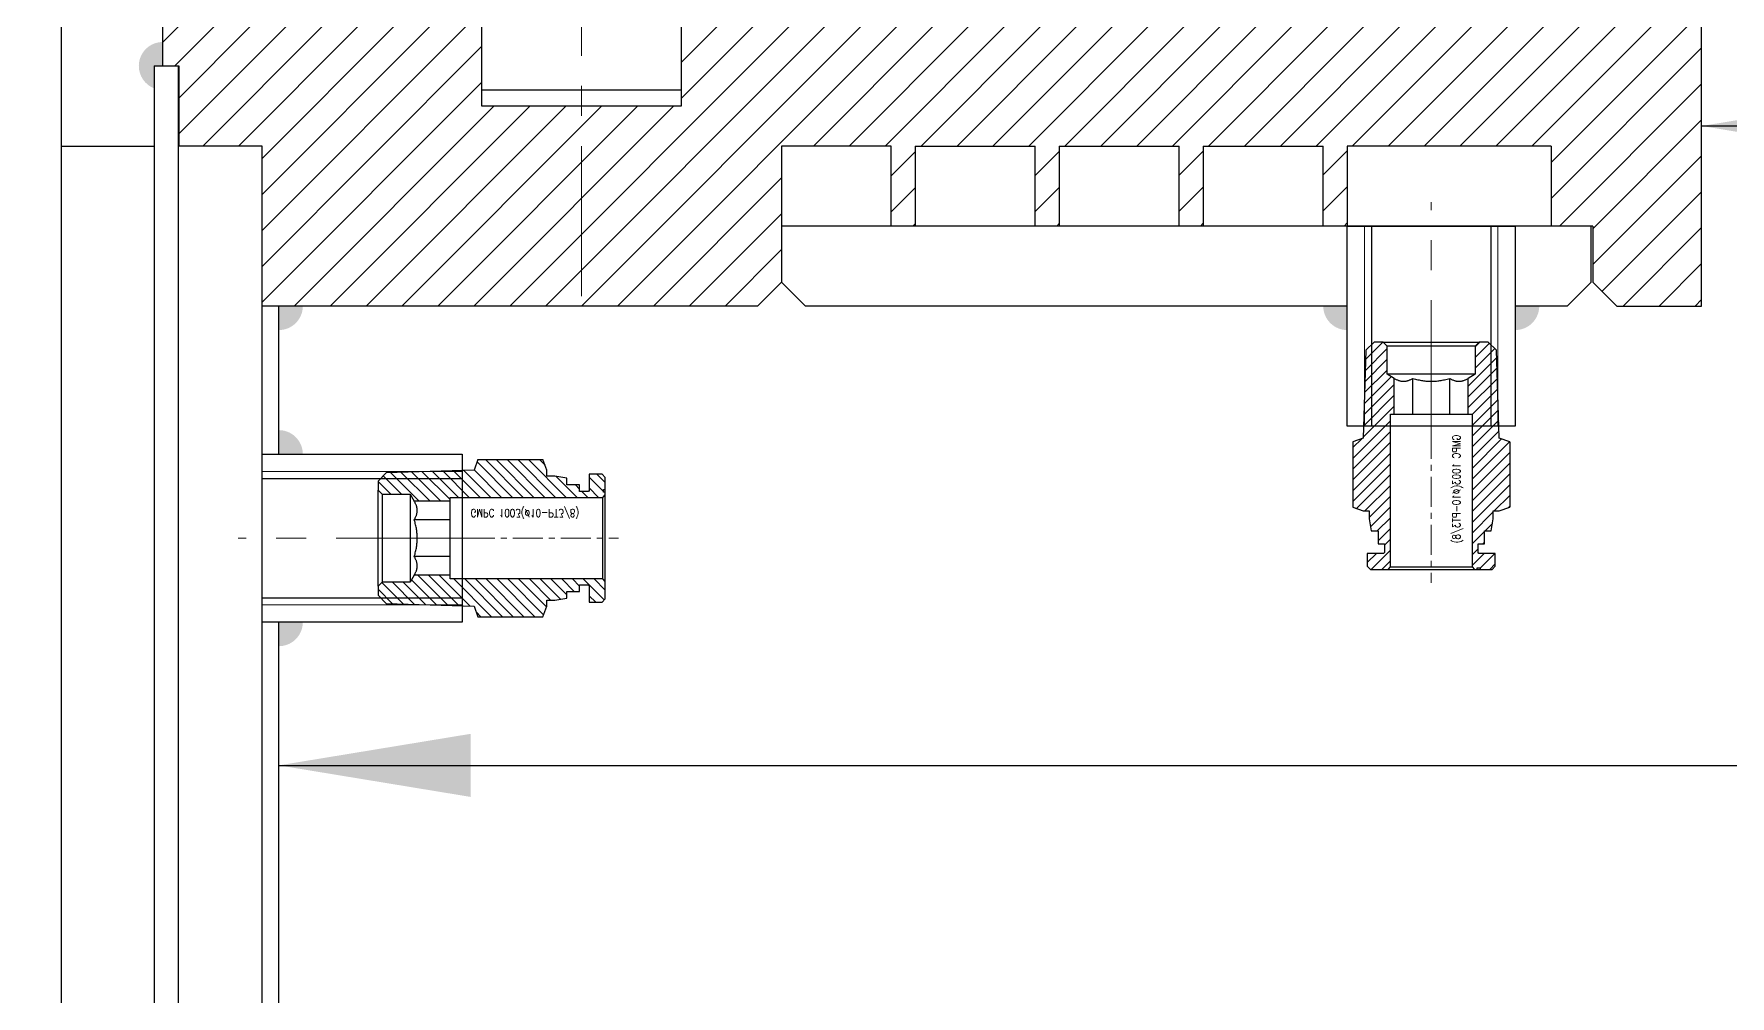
# Model space of a CAD drawing. Header units: millimetres. Extents: x 334 to 3694, y 0 to 2376.
# Drawn here: x 1288.5 to 1500.5, y 963.7 to 1083.9 of the extents above; entities that cross this region are included whole.
import ezdxf

# ---------------------------------------------------------------- set-up
doc = ezdxf.new("R2010")
doc.units = ezdxf.units.MM
doc.header["$LTSCALE"] = 3
doc.linetypes.add('CENTER', pattern=[2, 1.25, -0.25, 0.25, -0.25])
doc.linetypes.add('DASHED', pattern=[0.75, 0.5, -0.25])
for name, color, linetype, lineweight in [('1_외형선', 7, 'Continuous', 25), ('2_숨은선', 2, 'DASHED', 20), ('3_중심선', 1, 'CENTER', 18), ('6_가는선', 3, 'Continuous', 18)]:
    doc.layers.add(name, color=color, linetype=linetype, lineweight=lineweight)
doc.styles.add('축척01', font='romans.shx', dxfattribs={"width": 0.8, "height": 3, "bigfont": 'whgtxt.shx'})
doc.styles.add('축척08', font='romans.shx', dxfattribs={"width": 0.8, "height": 24, "bigfont": 'whgtxt.shx'})
doc.dimstyles.new('축척08', dxfattribs={"dimscale": 8, "dimtxt": 24, "dimasz": 3, "dimexe": 1, "dimexo": 1, "dimgap": 1, "dimtad": 3, "dimdec": 4, "dimzin": 9, "dimdsep": 46, "dimtxsty": '축척08', "dimcen": 0, "dimclrd": 3, "dimclre": 3, "dimclrt": 256, "dimadec": 4, "dimazin": 2, "dimtm": 1e-09, "dimtfac": 0.6, "dimtdec": 4, "dimtmove": 0, "dimatfit": 0, "dimfxl": 1.5, "dimtolj": 1, "dimlwd": -1, "dimlwe": -1, "dimarcsym": 0})
pattern_1 = [(315, (11.6, 2e-13), (0.67352, 0.67352), [])]

# ---------------------------------------------------------------- blocks, each defined once
blk = doc.blocks.new('A$Cec6ff444')
at = {"ltscale": 5}
for p, q in [((-7.45, 0), (-7.45, -25)), ((7.45, 0), (7.45, -25))]:
    blk.add_line(p, q, dxfattribs=at)
blk.add_lwpolyline([(-10.5, -25), (10.5, -25), (10.5, 0), (-10.5, 0)], close=True, dxfattribs=at)
at = {"layer": '3_중심선', "ltscale": 5}
blk.add_line((0, -28), (0, 3), dxfattribs=at)
at = {"layer": '6_가는선', "ltscale": 5}
for p, q in [((-8.33, 0), (-8.33, -25)), ((8.33, 0), (8.33, -25))]:
    blk.add_line(p, q, dxfattribs=at)
blk = doc.blocks.new('A$C53963148')
at = {"layer": '6_가는선', "extrusion": (0, 0, -1)}
h = blk.add_hatch(dxfattribs=at)
h.set_pattern_fill('ANSI31', color=256, scale=0.3, angle=-90, style=0)
h.set_pattern_definition(pattern_1)
h.paths.add_polyline_path([(20.62, 9.81), (21.1, 8.5), (21.1, 7.75), (22.1, 7.75), (23.6, 7.5), (23.6, 6.65), (25.2, 6.65), (25.2, 5.85), (26.3, 5.85), (26.4, 5.95), (26.4, 8), (28, 8), (28.4, 7.6), (28.4, 6.1), (28.2, 6.1), (28.2, 5.73), (28.4, 5.73), (28.4, 5.4), (28.1, 5.1), (9, 5.1), (9, 4.62), (4.53, 4.62), (4, 5.5), (0.5, 5.5), (0, 6), (0, 7.13), (1, 8.16), (12, 8.5), (12.48, 9.81)], flags=0)
h = blk.add_hatch(dxfattribs=at)
h.set_pattern_fill('ANSI31', color=256, scale=0.3, angle=-90, style=0)
h.set_pattern_definition(pattern_1)
h.paths.add_polyline_path([(12.48, -9.81), (12, -8.5), (1, -8.16), (0, -7.13), (0, -6), (0.5, -5.5), (4, -5.5), (4.53, -4.62), (9, -4.62), (9, -5.1), (28.1, -5.1), (28.4, -5.4), (28.4, -7.6), (28, -8), (26.4, -8), (26.4, -5.95), (26.3, -5.85), (25.2, -5.85), (25.2, -6.65), (23.6, -6.65), (23.6, -7.5), (22.1, -7.75), (21.1, -7.75), (21.1, -8.5), (20.62, -9.81)], flags=0)
at = {"layer": '1_외형선'}
for p, q in [((-21.1, 8.5), (-20.62, 9.81)), ((-21.1, 7.75), (-21.1, 8.5)), ((-12.48, 9.81), (-20.62, 9.81)), ((-12.48, 9.81), (-12, 8.5)), ((-12, 8.5), (-1, 8.16)), ((-28.4, 7.6), (-28, 8)), ((-28.4, 6.1), (-28.4, 7.6)), ((-28, 8), (-26.4, 8)), ((-26.4, 8), (-26.4, 5.95)), ((-25.2, 5.85), (-25.2, 6.65)), ((-25.2, 6.65), (-23.6, 6.65)), ((-23.6, 7.5), (-22.1, 7.75)), ((-23.6, 6.65), (-23.6, 7.5)), ((-22.1, 7.75), (-21.1, 7.75)), ((-1, 8.16), (0, 7.13)), ((0, 7.13), (0, 6)), ((-28.4, 5.73), (-28.4, 6.1)), ((-28.2, 6.1), (-28.4, 6.1)), ((-28.4, 5.4), (-28.4, 5.73)), ((-28.4, 5.73), (-28.2, 5.73)), ((-28.1, 5.1), (-28.4, 5.4)), ((-28.4, -5.4), (-28.4, 5.4)), ((-28.2, 5.73), (-28.2, 6.1)), ((-9, 5.1), (-28.1, 5.1)), ((-28.1, -5.1), (-28.1, 5.1)), ((-26.4, 5.95), (-26.3, 5.85)), ((-26.3, 5.85), (-25.2, 5.85)), ((-9, 4.62), (-9, 5.1)), ((-9, 2.31), (-9, 4.62)), ((-9, 4.62), (-4.53, 4.62)), ((-4, 5.5), (-4.53, 4.62)), ((-0.5, 5.5), (-4, 5.5)), ((-4, 5.5), (-4, -5.5)), ((0, 6), (-0.5, 5.5)), ((-0.5, 5.5), (-0.5, -5.5)), ((0, -6), (0, 6)), ((-9, -2.31), (-9, 2.31)), ((-9, 2.31), (-4.53, 2.31)), ((-9, -4.62), (-9, -2.31)), ((-9, -2.31), (-4.53, -2.31)), ((-28.4, -5.4), (-28.1, -5.1)), ((-28.4, -7.6), (-28.4, -5.4)), ((-28.1, -5.1), (-9, -5.1)), ((-26.3, -5.85), (-26.4, -5.95)), ((-26.4, -5.95), (-26.4, -8)), ((-25.2, -5.85), (-26.3, -5.85)), ((-25.2, -6.65), (-25.2, -5.85)), ((-9, -5.1), (-9, -4.62)), ((-9, -4.62), (-4.53, -4.62)), ((-4.53, -4.62), (-4, -5.5)), ((-4, -5.5), (-0.5, -5.5)), ((-0.5, -5.5), (0, -6)), ((0, -6), (0, -7.13)), ((-28, -8), (-28.4, -7.6)), ((-26.4, -8), (-28, -8)), ((-23.6, -6.65), (-25.2, -6.65)), ((-23.6, -7.5), (-23.6, -6.65)), ((-22.1, -7.75), (-23.6, -7.5)), ((-21.1, -7.75), (-22.1, -7.75)), ((-21.1, -8.5), (-21.1, -7.75)), ((-1, -8.16), (-12, -8.5)), ((0, -7.13), (-1, -8.16)), ((-20.62, -9.81), (-21.1, -8.5)), ((-12.48, -9.81), (-20.62, -9.81)), ((-12, -8.5), (-12.48, -9.81))]:
    blk.add_line(p, q, dxfattribs=at)
for points in [[(-4.53, 2.31), (-5.22, 3.46), (-4.53, 4.62)], [(-4.53, -2.31), (-5.22, 0), (-4.53, 2.31)], [(-4.53, -4.62), (-5.22, -3.46), (-4.53, -2.31)]]:
    blk.add_rational_spline(points, [1.10224133595, 1.27275866405, 1.10224133595], degree=2, dxfattribs=at)
at = {"layer": '3_중심선'}
blk.add_line((1.17, 0), (-30.07, 0), dxfattribs=at)
at = {"layer": '2_숨은선', "insert": (-11.57, 2.64), "char_height": 1, "width": 15.64, "attachment_point": 1, "rotation": 180, "style": '축척01'}
blk.add_mtext('GMPC 1003(%%C10-PT3/8)', dxfattribs=at)
blk = doc.blocks.new('A$Cf11ce0c9')
at = {"layer": '1_외형선', "ltscale": 5}
blk.add_blockref('A$C53963148', (-14.5, 0), dxfattribs=at)
at = {"layer": '1_외형선', "ltscale": 5, "rotation": 270}
blk.add_blockref('A$Cec6ff444', (0, 0), dxfattribs=at)
blk = doc.blocks.new('A$C5d40a10c')
at = {"layer": '1_외형선', "ltscale": 5, "rotation": 90}
blk.add_blockref('A$Cf11ce0c9', (0, 0), dxfattribs=at)
blk = doc.blocks.new('A$C2ec57b86!a')
at = {"layer": '1_외형선', "ltscale": 5}
blk.add_line((30, -553), (30, 55), dxfattribs=at)

msp = doc.modelspace()

# ---------------------------------------------------------------- hatches: boundary and pattern name
at = {"layer": '6_가는선'}
h = msp.add_hatch(dxfattribs=at)
h.set_pattern_fill('ANSI31', color=256)
h.set_pattern_definition([(45, (410.2814, 0), (-2.245064, 2.245064), [])])
h.paths.add_polyline_path([(1154.44, 1084.92), (1063.74, 1084.92), (1063.74, 1089.92), (1040.74, 1089.92), (1040.74, 1091.92), (1037.74, 1094.92), (1026.94, 1094.92), (1026.94, 1049.92), (1037.54, 1049.92), (1040.54, 1052.92), (1040.54, 1059.92), (1045.74, 1059.92), (1045.74, 1069.92), (1071.24, 1069.92), (1071.24, 1059.92), (1074.24, 1059.92), (1074.24, 1069.92), (1089.24, 1069.92), (1089.24, 1059.92), (1092.24, 1059.92), (1092.24, 1069.92), (1107.24, 1069.92), (1107.24, 1059.92), (1110.24, 1059.92), (1110.24, 1069.92), (1125.24, 1069.92), (1125.24, 1059.92), (1128.24, 1059.92), (1128.24, 1069.92), (1141.94, 1069.92), (1141.94, 1052.92), (1144.94, 1049.92), (1166.94, 1049.92), (1166.94, 1074.92), (1154.44, 1074.92)])
h.paths.add_polyline_path([(1206.89, 1069.92), (1217.29, 1069.92), (1217.29, 1079.92), (1217.39, 1079.92), (1219.29, 1079.92), (1219.29, 1084.92), (1179.44, 1084.92), (1179.44, 1074.92), (1166.94, 1074.92), (1166.94, 1049.92), (1206.89, 1049.92)])
h.paths.add_polyline_path([(1344.44, 1084.92), (1304.59, 1084.92), (1304.59, 1079.92), (1306.59, 1079.92), (1306.59, 1069.92), (1316.99, 1069.92), (1316.99, 1049.92), (1356.94, 1049.92), (1356.94, 1074.92), (1344.44, 1074.92)])
h.paths.add_polyline_path([(1496.94, 1094.92), (1486.14, 1094.92), (1483.14, 1091.92), (1483.14, 1089.92), (1460.14, 1089.92), (1460.14, 1084.92), (1369.44, 1084.92), (1369.44, 1074.92), (1356.94, 1074.92), (1356.94, 1049.92), (1378.94, 1049.92), (1381.94, 1052.92), (1381.94, 1069.92), (1395.64, 1069.92), (1395.64, 1059.92), (1398.64, 1059.92), (1398.64, 1069.92), (1413.64, 1069.92), (1413.64, 1059.92), (1416.64, 1059.92), (1416.64, 1069.92), (1431.64, 1069.92), (1431.64, 1059.92), (1434.64, 1059.92), (1434.64, 1069.92), (1449.64, 1069.92), (1449.64, 1059.92), (1452.64, 1059.92), (1452.64, 1069.92), (1478.14, 1069.92), (1478.14, 1059.92), (1483.34, 1059.92), (1483.34, 1052.92), (1486.34, 1049.92), (1496.94, 1049.92)])
h = msp.add_hatch(color=256, dxfattribs=at)
h.dxf.hatch_style = 1
h.paths.add_polyline_path([(1304.59, 1082.92, 0.414214), (1301.59, 1079.92, 0.308069), (1303.49, 1077.13), (1303.49, 1079.92), (1304.59, 1079.92)])
at = {"layer": '6_가는선', "ltscale": 5}
h = msp.add_hatch(color=256, dxfattribs=at)
h.dxf.hatch_style = 1
h.paths.add_polyline_path([(1319.09, 1049.92), (1322.09, 1049.92, -0.414214), (1319.09, 1046.92)])
h = msp.add_hatch(color=256, dxfattribs=at)
h.dxf.hatch_style = 1
h.paths.add_polyline_path([(1452.64, 1049.92), (1449.64, 1049.92, 0.414214), (1452.64, 1046.92)])
h = msp.add_hatch(color=256, dxfattribs=at)
h.dxf.hatch_style = 1
h.paths.add_polyline_path([(1473.64, 1049.92), (1473.64, 1046.92, 0.414214), (1476.64, 1049.92)])
h = msp.add_hatch(color=256, dxfattribs=at)
h.dxf.hatch_style = 1
h.paths.add_polyline_path([(1319.09, 1031.42), (1322.09, 1031.42, 0.414214), (1319.09, 1034.42)])
h = msp.add_hatch(color=256, dxfattribs=at)
h.dxf.hatch_style = 1
h.paths.add_polyline_path([(1319.09, 1010.42), (1319.09, 1007.42, 0.414214), (1322.09, 1010.42)])

# ---------------------------------------------------------------- linework, layer by layer
at = {"layer": '1_외형선', "ltscale": 5}
for p, q in [((1496.94, 1049.92), (1496.94, 1094.92)), ((1304.59, 1079.92), (1304.59, 1084.92)), ((1303.49, 1079.92), (1303.49, 934.92)), ((1303.49, 1079.92), (1306.59, 1079.92)), ((1306.49, 1079.92), (1306.49, 934.92)), ((1306.59, 1079.92), (1306.59, 1069.92)), ((1344.44, 1076.92), (1369.44, 1076.92)), ((1316.99, 1069.92), (1306.49, 1069.92)), ((1316.99, 940.92), (1316.99, 1069.92)), ((1381.94, 1069.92), (1381.94, 1052.92)), ((1395.64, 1069.92), (1381.94, 1069.92)), ((1398.64, 1069.92), (1413.64, 1069.92)), ((1416.64, 1069.92), (1431.64, 1069.92)), ((1434.64, 1069.92), (1449.64, 1069.92)), ((1478.14, 1069.92), (1452.64, 1069.92)), ((1478.14, 1069.92), (1478.14, 1059.92)), ((1483.34, 1059.92), (1381.94, 1059.92)), ((1483.14, 1052.92), (1483.14, 1059.92)), ((1483.34, 1059.92), (1483.34, 1052.92)), ((1378.94, 1049.92), (1381.94, 1052.92)), ((1381.94, 1052.92), (1384.94, 1049.92)), ((1483.14, 1052.92), (1480.14, 1049.92)), ((1306.59, 1049.92), (1306.49, 1049.92)), ((1378.94, 1049.92), (1316.99, 1049.92)), ((1319.09, 1031.42), (1319.09, 1049.92)), ((1452.64, 1049.92), (1384.94, 1049.92)), ((1480.14, 1049.92), (1473.64, 1049.92)), ((1319.09, 940.92), (1319.09, 1010.42))]:
    msp.add_line(p, q, dxfattribs=at)
at = {"layer": '1_외형선'}
for p, q in [((1303.49, 1069.87), (1291.94, 1069.87)), ((1483.34, 1052.92), (1486.34, 1049.92)), ((1486.34, 1049.92), (1496.94, 1049.92))]:
    msp.add_line(p, q, dxfattribs=at)
at = {"layer": '1_외형선', "ltscale": 5}
msp.add_lwpolyline([(1344.44, 1084.92), (1344.44, 1074.92), (1369.44, 1074.92), (1369.44, 1084.92)], dxfattribs=at)
at = {"layer": '1_외형선'}
for points in [[(1395.64, 1059.92), (1395.64, 1069.92)], [(1398.64, 1069.92), (1398.64, 1059.92)], [(1413.64, 1059.92), (1413.64, 1069.92)], [(1416.64, 1069.92), (1416.64, 1059.92)], [(1431.64, 1059.92), (1431.64, 1069.92)], [(1434.64, 1069.92), (1434.64, 1059.92)], [(1449.64, 1059.92), (1449.64, 1069.92)], [(1452.64, 1069.92), (1452.64, 1059.92)]]:
    msp.add_lwpolyline(points, dxfattribs=at)
at = {"layer": '3_중심선', "ltscale": 5}
msp.add_line((1356.94, 1459.92), (1356.94, 1049.92), dxfattribs=at)

# ---------------------------------------------------------------- block references
at = {"layer": '1_외형선'}
msp.add_blockref('A$C2ec57b86!a', (1261.94, 1314.92), dxfattribs=at)
at = {"layer": '1_외형선', "ltscale": 5, "xscale": -1}
for name, p, rotation in [('A$Cf11ce0c9', (1463.14, 1059.92), 270), ('A$C5d40a10c', (1316.99, 1020.92), 90)]:
    msp.add_blockref(name, p, dxfattribs=dict(at, rotation=rotation))

# ---------------------------------------------------------------- leaders
at = {"layer": '1_외형선', "annotation_type": 0, "has_hookline": 1, "hookline_direction": 0}
for points, text_width in [([(1496.94, 1072.42), (1678.25, 1072.42)], 410.63), ([(1319.09, 992.53), (1678.25, 992.53)], 243.71)]:
    msp.add_leader(points, dimstyle='축척08', override={"dimgap": 1, "dimtad": 1}, dxfattribs=dict(at, text_width=text_width))

doc.saveas('drawing.dxf')
